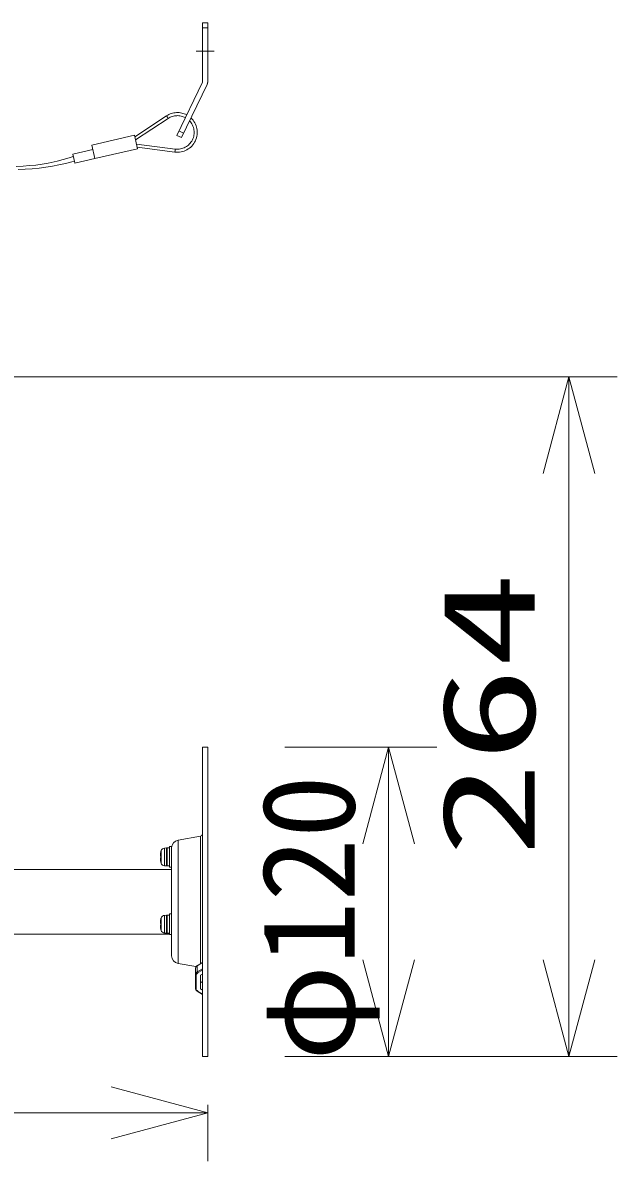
# Model space of a CAD drawing. Units: millimetres on the paper. Extents: x -62 to 63, y -59 to 59.
# Drawn here: x 16.71 to 32.1, y 10.3 to 39.74 of the extents above; entities that cross this region are included whole.
import ezdxf
from ezdxf.enums import TextEntityAlignment as Align

# ---------------------------------------------------------------- set-up
doc = ezdxf.new("R2010")
doc.units = ezdxf.units.MM
doc.linetypes.add('CHAIN2', pattern=[12, 9, -1, 1, -1])
doc.linetypes.add('LONG_DOUBLE_CHAIN', pattern=[21.8, 18, -1, 0.6, -0.6, 0.6, -1])
for name, color, linetype, lineweight in [('0-3_GAIKEI', 4, 'Continuous', 9), ('0-4_SUNPO', 7, 'Continuous', 9), ('0-5_0', 7, 'Continuous', 9)]:
    doc.layers.add(name, color=color, linetype=linetype, lineweight=lineweight)
doc.styles.add('ＭＳ ゴシック', font='')
doc.styles.get('ＭＳ ゴシック').set_extended_font_data('MS Gothic')

# ---------------------------------------------------------------- blocks, each defined once
blk = doc.blocks.new('_Open30')
at = {"layer": '0-5_0'}
blk.add_line((0, 0), (-1, 0), dxfattribs=at)
blk.add_lwpolyline([(-1, 0.2679), (0, 0), (-1, -0.2679)], dxfattribs=at)

msp = doc.modelspace()

# ---------------------------------------------------------------- linework, layer by layer
at = {"layer": '0-3_GAIKEI', "linetype": 'LONG_DOUBLE_CHAIN'}
for p, q in [((21.367, 39.738), (21.367, 38.208)), ((21.5, 39.738), (21.367, 39.738)), ((21.5, 39.605), (21.367, 39.605)), ((21.5, 38.208), (21.5, 39.738)), ((21.365, 38.202), (20.699, 36.825)), ((20.819, 36.767), (21.485, 38.144)), ((19.604, 36.83), (18.5, 36.574)), ((19.604, 36.83), (19.685, 36.479)), ((20.699, 36.825), (20.819, 36.767)), ((20.757, 36.945), (20.877, 36.887)), ((18.5, 36.574), (18.581, 36.224)), ((18.527, 36.457), (18.007, 36.337)), ((18.008, 36.337), (18.058, 36.118)), ((18.581, 36.224), (18.062, 36.103)), ((19.685, 36.479), (18.581, 36.224)), ((18.058, 36.118), (18.062, 36.103))]:
    msp.add_line(p, q, dxfattribs=at)
at = {"layer": '0-3_GAIKEI', "color": 134, "linetype": 'CHAIN2'}
msp.add_line((21.2, 39.005), (21.667, 39.005), dxfattribs=at)
at = {"layer": '0-3_GAIKEI', "color": 7}
for p, q in [((21.367, 21.005), (21.5, 21.005)), ((21.367, 21.005), (21.367, 13.005)), ((21.5, 13.005), (21.5, 21.005)), ((21.312, 18.702), (20.732, 18.6)), ((20.567, 18.432), (20.567, 15.608)), ((20.567, 17.838), (10.867, 17.838)), ((20.513, 16.172), (10.867, 16.172)), ((21.197, 15.329), (20.732, 15.411)), ((21.367, 13.005), (21.5, 13.005))]:
    msp.add_line(p, q, dxfattribs=at)
at = {"layer": '0-3_GAIKEI'}
for p, q in [((20.732, 18.6), (20.732, 15.411)), ((21.312, 15.407), (21.312, 18.702)), ((20.289, 18.302), (20.29, 18.302)), ((20.294, 18.321), (20.294, 18.009)), ((20.385, 18.395), (20.433, 18.398)), ((20.385, 18.395), (20.385, 17.935)), ((20.433, 18.398), (20.433, 18.398)), ((20.433, 17.933), (20.433, 18.398)), ((20.447, 18.392), (20.447, 17.938)), ((20.507, 18.398), (20.453, 18.398)), ((20.453, 18.398), (20.453, 17.932)), ((20.507, 17.932), (20.507, 18.398)), ((20.567, 18.432), (20.513, 18.432)), ((20.513, 17.898), (20.513, 18.432)), ((20.276, 18.188), (20.29, 18.188)), ((20.29, 18.142), (20.276, 18.142)), ((20.29, 18.028), (20.289, 18.028)), ((20.385, 17.935), (20.433, 17.933)), ((20.433, 17.933), (20.433, 17.933)), ((20.507, 17.932), (20.453, 17.932)), ((20.567, 17.898), (20.513, 17.898)), ((20.289, 16.562), (20.29, 16.562)), ((20.294, 16.581), (20.294, 16.269)), ((20.385, 16.655), (20.433, 16.658)), ((20.385, 16.655), (20.385, 16.195)), ((20.433, 16.658), (20.433, 16.658)), ((20.433, 16.193), (20.433, 16.658)), ((20.447, 16.652), (20.447, 16.198)), ((20.507, 16.658), (20.453, 16.658)), ((20.453, 16.658), (20.453, 16.192)), ((20.507, 16.192), (20.507, 16.658)), ((20.567, 16.692), (20.513, 16.692)), ((20.513, 16.158), (20.513, 16.692)), ((20.276, 16.448), (20.29, 16.448)), ((20.29, 16.402), (20.276, 16.402)), ((20.29, 16.288), (20.289, 16.288)), ((20.385, 16.195), (20.433, 16.193)), ((20.433, 16.193), (20.433, 16.193)), ((20.507, 16.192), (20.453, 16.192)), ((20.567, 16.158), (20.513, 16.158)), ((21.367, 15.435), (21.228, 15.352)), ((21.228, 15.352), (21.228, 15.192)), ((21.23, 15.358), (21.367, 15.439)), ((21.18, 14.771), (21.18, 15.28)), ((21.2, 14.757), (21.2, 15.105)), ((21.228, 15.192), (21.367, 15.274)), ((21.367, 15.242), (21.24, 15.167)), ((21.313, 15.105), (21.367, 15.137)), ((21.313, 15.105), (21.313, 14.757)), ((21.367, 14.913), (21.313, 14.945)), ((21.367, 14.725), (21.313, 14.757)), ((21.367, 14.611), (21.23, 14.692)), ((21.24, 14.695), (21.367, 14.62))]:
    msp.add_line(p, q, dxfattribs=at)
at = {"layer": '0-3_GAIKEI', "linetype": 'LONG_DOUBLE_CHAIN'}
for points in [[(19.613, 36.792), (20.435, 37.332), (20.457, 37.298)], [(19.632, 36.709), (20.479, 37.265), (20.457, 37.298)], [(19.657, 36.6), (20.662, 36.473), (20.657, 36.433)], [(19.677, 36.517), (20.652, 36.393), (20.657, 36.433)], [(16.545, 36.024), (16.72, 36.031), (16.889, 36.043), (17.053, 36.059), (17.214, 36.081), (17.371, 36.108), (17.528, 36.14), (17.605, 36.158), (17.76, 36.198), (17.914, 36.243), (18.021, 36.278)], [(16.592, 35.942), (16.779, 35.949), (16.96, 35.961), (17.136, 35.978), (17.309, 36), (17.479, 36.028), (17.648, 36.06), (17.816, 36.098), (17.984, 36.141), (18.048, 36.159)]]:
    msp.add_lwpolyline(points, dxfattribs=at)
at = {"layer": '0-3_GAIKEI'}
for points in [[(20.276, 18.222), (20.275, 18.2), (20.275, 18.192), (20.276, 18.19), (20.276, 18.189), (20.276, 18.189), (20.276, 18.188)], [(20.276, 18.188), (20.276, 18.189), (20.276, 18.189), (20.276, 18.189), (20.276, 18.19), (20.275, 18.193), (20.276, 18.213), (20.276, 18.222)], [(20.276, 18.142), (20.276, 18.142), (20.276, 18.142), (20.276, 18.141), (20.276, 18.14), (20.275, 18.137), (20.276, 18.117), (20.276, 18.108)], [(20.276, 18.108), (20.275, 18.13), (20.275, 18.138), (20.276, 18.141)], [(20.276, 16.482), (20.275, 16.46), (20.275, 16.452), (20.276, 16.45), (20.276, 16.449), (20.276, 16.449), (20.276, 16.448)], [(20.276, 16.448), (20.276, 16.449), (20.276, 16.449), (20.276, 16.449), (20.276, 16.45), (20.275, 16.453), (20.276, 16.473), (20.276, 16.482)], [(20.276, 16.402), (20.276, 16.402), (20.276, 16.402), (20.276, 16.401), (20.276, 16.4), (20.275, 16.397), (20.276, 16.377), (20.276, 16.368)], [(20.276, 16.368), (20.275, 16.39), (20.275, 16.398), (20.276, 16.401), (20.276, 16.401), (20.276, 16.402), (20.276, 16.402)], [(21.23, 15.358), (21.214, 15.347), (21.2, 15.333), (21.19, 15.318), (21.182, 15.299), (21.18, 15.28)], [(21.23, 14.692), (21.214, 14.704), (21.2, 14.718), (21.19, 14.733), (21.182, 14.751), (21.18, 14.771)]]:
    msp.add_lwpolyline(points, dxfattribs=at)
at = {"layer": '0-3_GAIKEI', "linetype": 'LONG_DOUBLE_CHAIN'}
for centre, radius, start, end in [((21.353, 38.208), 0.0133, 334.2, 0), ((21.353, 38.208), 0.147, 334.2, 0), ((20.716, 36.903), 0.513, 62.1363, 123.2921), ((20.716, 36.903), 0.433, 61.755, 123.2921), ((20.716, 36.903), 0.513, 262.7722, 46.998), ((20.716, 36.903), 0.433, 262.7722, 43.692)]:
    msp.add_arc(centre, radius, start, end, dxfattribs=at)
at = {"layer": '0-3_GAIKEI', "color": 7}
for centre, radius, start, end in [((20.767, 18.403), 0.2, 100, 179.797), ((21.3, 18.767), 0.0667, 280, 0), ((20.767, 15.608), 0.2, 180, 260)]:
    msp.add_arc(centre, radius, start, end, dxfattribs=at)
at = {"layer": '0-3_GAIKEI'}
for centre, radius, start, end in [((20.873, 18.165), 0.6, 166.8236, 174.5765), ((20.873, 18.165), 0.6, 164.8994, 166.8337), ((20.391, 18.295), 0.1, 93, 164.8994), ((20.433, 18.384), 0.0133, 0, 90), ((20.453, 18.392), 0.0067, 90, 180), ((20.507, 18.392), 0.0067, 0, 90), ((20.873, 18.165), 0.6, 185.4235, 193.1764), ((20.873, 18.165), 0.584, 177.7111, 182.2889), ((20.873, 18.165), 0.6, 193.1663, 195.1006), ((20.391, 18.035), 0.1, 195.1006, 267), ((20.433, 17.946), 0.0133, 270, 0), ((20.453, 17.938), 0.0067, 180, 270), ((20.507, 17.938), 0.0067, 270, 0), ((20.873, 16.425), 0.6, 166.8236, 174.5765), ((20.873, 16.425), 0.6, 164.8994, 166.8337), ((20.391, 16.555), 0.1, 93, 164.8994), ((20.433, 16.644), 0.0133, 0, 90), ((20.453, 16.652), 0.0067, 90, 180), ((20.507, 16.652), 0.0067, 0, 90), ((20.873, 16.425), 0.6, 185.4235, 193.1764), ((20.873, 16.425), 0.584, 177.7111, 182.2889), ((20.873, 16.425), 0.6, 193.1663, 195.1006), ((20.391, 16.295), 0.1, 195.1006, 267), ((20.433, 16.206), 0.0133, 270, 0), ((20.453, 16.198), 0.0067, 180, 270), ((20.507, 16.198), 0.0067, 270, 0)]:
    msp.add_arc(centre, radius, start, end, dxfattribs=at)
for centre, major_axis, ratio, start_param, end_param in [((21.313, 15.28), (0.133, 0), 0.707107, 2.269037, 3.141593), ((21.24, 15.341), (-0.0102, 0.0172), 0.454579, 6.28309, 6.936832), ((21.313, 15.12), (-0.133, 0), 0.707107, 5.41063, 6.283185), ((21.2, 15.12), (0.02, 0), 0.707107, 3.141593, 4.712389), ((21.313, 15.105), (-0.113, 0), 0.707107, 5.41063, 6.283185), ((21.24, 15.181), (-0.0102, 0.0172), 0.454579, 0.653646, 2.224443), ((21.2, 14.771), (-0.02, 0), 0.707107, 0, 1.570796), ((21.313, 14.757), (-0.113, 0), 0.707107, 6.283185, 7.155741), ((21.387, 14.931), (-0.02, 0), 0.707107, 6.283185, 6.332185), ((21.24, 14.709), (0.0102, 0.0172), 0.454579, 3.141688, 4.058742), ((21.387, 14.601), (-0.02, 0), 0.707107, 0, 0.054499)]:
    msp.add_ellipse(centre, major_axis=major_axis, ratio=ratio, start_param=start_param, end_param=end_param, dxfattribs=at)
at = {"layer": '0-4_SUNPO'}
for p, q in [((13.2, 30.585), (32.1, 30.585)), ((30.85, 28.085), (30.85, 15.505)), ((23.5, 21.005), (27.433, 21.005)), ((26.183, 18.505), (26.183, 15.505)), ((23.5, 13.005), (27.433, 13.005)), ((23.5, 13.005), (32.1, 13.005)), ((6.674, 11.547), (19, 11.547)), ((21.5, 11.752), (21.5, 10.297))]:
    msp.add_line(p, q, dxfattribs=at)

# ---------------------------------------------------------------- block references
at = {"layer": '0-4_SUNPO', "xscale": 2.5, "yscale": 2.5}
for p, rotation in [((30.85, 30.585), 90), ((26.183, 21.005), 90), ((26.183, 13.005), 270), ((30.85, 13.005), 270)]:
    msp.add_blockref('_Open30', p, dxfattribs=dict(at, rotation=rotation))
msp.add_blockref('_Open30', (21.5, 11.547), dxfattribs=at)

# ---------------------------------------------------------------- texts
at = {"layer": '0-4_SUNPO', "style": 'ＭＳ ゴシック', "width": 1.5}
msp.add_text('264', height=2.405, rotation=90, dxfattribs=at).set_placement((30.688, 18.164), align=Align.BOTTOM_LEFT)
at = {"layer": '0-4_SUNPO', "style": 'ＭＳ ゴシック'}
msp.add_text('φ120', height=2.405, rotation=90, dxfattribs=at).set_placement((26.021, 12.891), align=Align.BOTTOM_LEFT)

doc.saveas('drawing.dxf')
